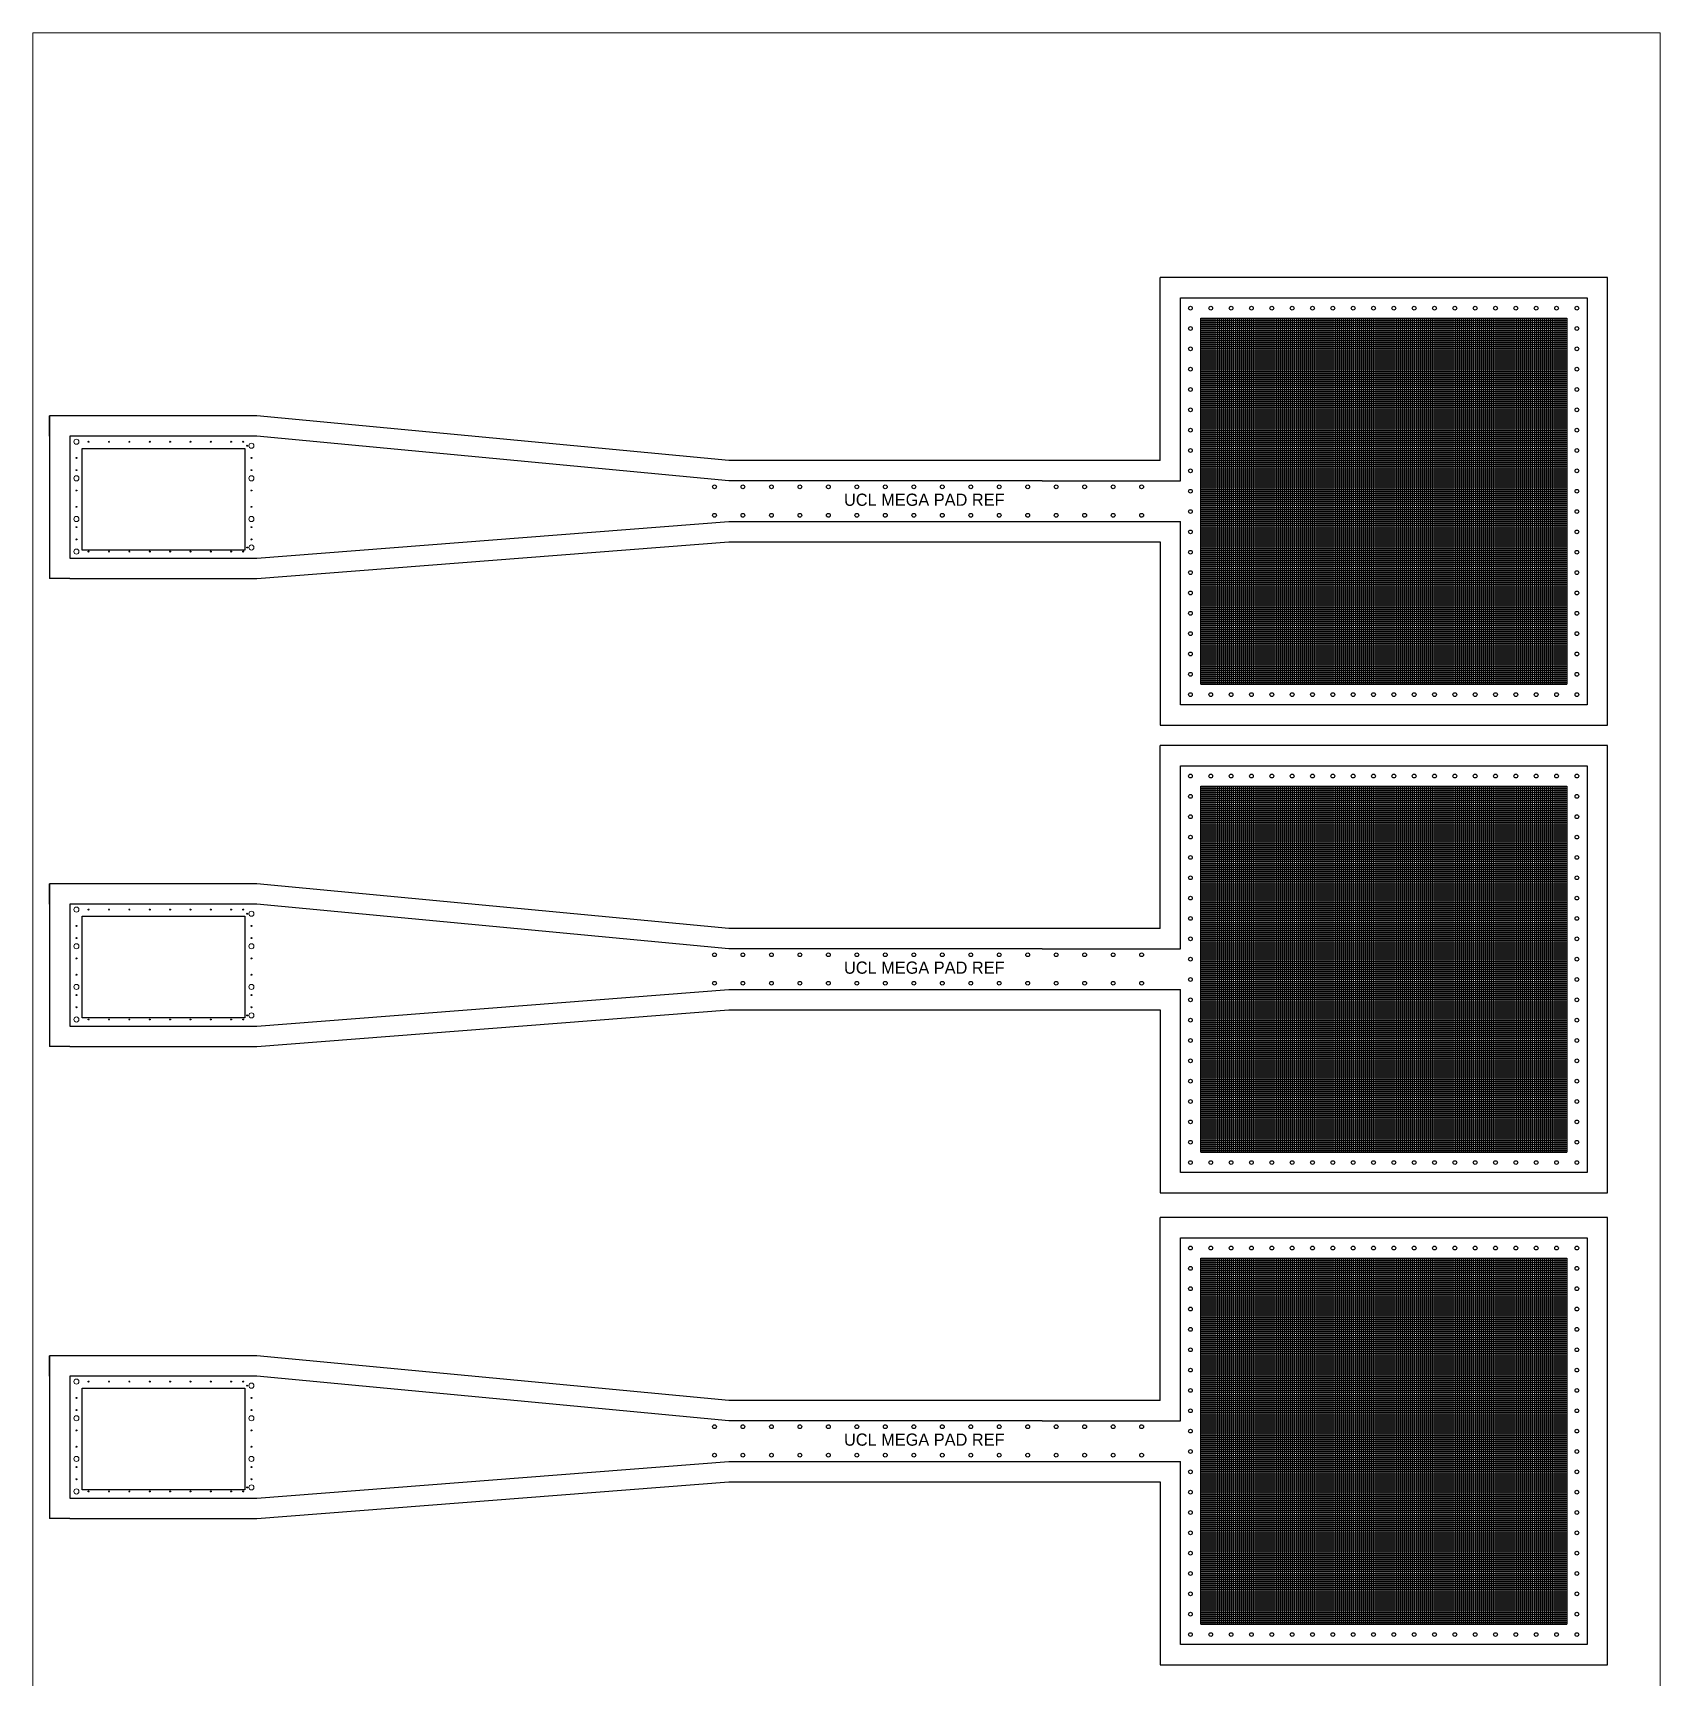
# Model space of a CAD drawing. Header units: millimetres. Extents: x 43.3 to 83.3, y 94.2 to 164.2.
# Drawn here: x 43.29 to 83.29, y 123.8 to 164.21 of the extents above; entities that cross this region are included whole.
import ezdxf

# ---------------------------------------------------------------- set-up
doc = ezdxf.new("R2010")
doc.units = ezdxf.units.MM
for name, color, linetype in [('Foil', 5, 'Continuous'), ('Opening', 1, 'Continuous'), ('Outline', 3, 'Continuous'), ('Rasters', 6, 'Continuous')]:
    doc.layers.add(name, color=color, linetype=linetype)

# ---------------------------------------------------------------- blocks, each defined once
blk = doc.blocks.new('*U59')
at = {"layer": 'Rasters'}
blk.add_line((-4.5, 0), (4.5, 0), dxfattribs=at)
blk = doc.blocks.new('*U60')
at = {"layer": 'Rasters', "color": 0, "linetype": 'ByBlock', "lineweight": -2, "transparency": 16777216}
for p in [(0, 9), (0, 8.95), (0, 8.9), (0, 8.85), (0, 8.8), (0, 8.75), (0, 8.7), (0, 8.65), (0, 8.6), (0, 8.55), (0, 8.5), (0, 8.45), (0, 8.4), (0, 8.35), (0, 8.3), (0, 8.25), (0, 8.2), (0, 8.15), (0, 8.1), (0, 8.05), (0, 8), (0, 7.95), (0, 7.9), (0, 7.85), (0, 7.8), (0, 7.75), (0, 7.7), (0, 7.65), (0, 7.6), (0, 7.55), (0, 7.5), (0, 7.45), (0, 7.4), (0, 7.35), (0, 7.3), (0, 7.25), (0, 7.2), (0, 7.15), (0, 7.1), (0, 7.05), (0, 7), (0, 6.95), (0, 6.9), (0, 6.85), (0, 6.8), (0, 6.75), (0, 6.7), (0, 6.65), (0, 6.6), (0, 6.55), (0, 6.5), (0, 6.45), (0, 6.4), (0, 6.35), (0, 6.3), (0, 6.25), (0, 6.2), (0, 6.15), (0, 6.1), (0, 6.05), (0, 6), (0, 5.95), (0, 5.9), (0, 5.85), (0, 5.8), (0, 5.75), (0, 5.7), (0, 5.65), (0, 5.6), (0, 5.55), (0, 5.5), (0, 5.45), (0, 5.4), (0, 5.35), (0, 5.3), (0, 5.25), (0, 5.2), (0, 5.15), (0, 5.1), (0, 5.05), (0, 5), (0, 4.95), (0, 4.9), (0, 4.85), (0, 4.8), (0, 4.75), (0, 4.7), (0, 4.65), (0, 4.6), (0, 4.55), (0, 4.5), (0, 4.45), (0, 4.4), (0, 4.35), (0, 4.3), (0, 4.25), (0, 4.2), (0, 4.15), (0, 4.1), (0, 4.05), (0, 4), (0, 3.95), (0, 3.9), (0, 3.85), (0, 3.8), (0, 3.75), (0, 3.7), (0, 3.65), (0, 3.6), (0, 3.55), (0, 3.5), (0, 3.45), (0, 3.4), (0, 3.35), (0, 3.3), (0, 3.25), (0, 3.2), (0, 3.15), (0, 3.1), (0, 3.05), (0, 3), (0, 2.95), (0, 2.9), (0, 2.85), (0, 2.8), (0, 2.75), (0, 2.7), (0, 2.65), (0, 2.6), (0, 2.55), (0, 2.5), (0, 2.45), (0, 2.4), (0, 2.35), (0, 2.3), (0, 2.25), (0, 2.2), (0, 2.15), (0, 2.1), (0, 2.05), (0, 2), (0, 1.95), (0, 1.9), (0, 1.85), (0, 1.8), (0, 1.75), (0, 1.7), (0, 1.65), (0, 1.6), (0, 1.55), (0, 1.5), (0, 1.45), (0, 1.4), (0, 1.35), (0, 1.3), (0, 1.25), (0, 1.2), (0, 1.15), (0, 1.1), (0, 1.05), (0, 1), (0, 0.95), (0, 0.9), (0, 0.85), (0, 0.8), (0, 0.75), (0, 0.7), (0, 0.65), (0, 0.6), (0, 0.55), (0, 0.5), (0, 0.45), (0, 0.4), (0, 0.35), (0, 0.3), (0, 0.25), (0, 0.2), (0, 0.15), (0, 0.1), (0, 0.05), (0, 0)]:
    blk.add_blockref('*U59', p, dxfattribs=at)
blk = doc.blocks.new('*U66')
at = {"layer": 'Rasters'}
blk.add_line((-4.5, 0), (4.5, 0), dxfattribs=at)
blk = doc.blocks.new('*U67')
at = {"layer": 'Rasters', "color": 0, "linetype": 'ByBlock', "lineweight": -2, "transparency": 16777216}
for p in [(0, 9), (0, 8.95), (0, 8.9), (0, 8.85), (0, 8.8), (0, 8.75), (0, 8.7), (0, 8.65), (0, 8.6), (0, 8.55), (0, 8.5), (0, 8.45), (0, 8.4), (0, 8.35), (0, 8.3), (0, 8.25), (0, 8.2), (0, 8.15), (0, 8.1), (0, 8.05), (0, 8), (0, 7.95), (0, 7.9), (0, 7.85), (0, 7.8), (0, 7.75), (0, 7.7), (0, 7.65), (0, 7.6), (0, 7.55), (0, 7.5), (0, 7.45), (0, 7.4), (0, 7.35), (0, 7.3), (0, 7.25), (0, 7.2), (0, 7.15), (0, 7.1), (0, 7.05), (0, 7), (0, 6.95), (0, 6.9), (0, 6.85), (0, 6.8), (0, 6.75), (0, 6.7), (0, 6.65), (0, 6.6), (0, 6.55), (0, 6.5), (0, 6.45), (0, 6.4), (0, 6.35), (0, 6.3), (0, 6.25), (0, 6.2), (0, 6.15), (0, 6.1), (0, 6.05), (0, 6), (0, 5.95), (0, 5.9), (0, 5.85), (0, 5.8), (0, 5.75), (0, 5.7), (0, 5.65), (0, 5.6), (0, 5.55), (0, 5.5), (0, 5.45), (0, 5.4), (0, 5.35), (0, 5.3), (0, 5.25), (0, 5.2), (0, 5.15), (0, 5.1), (0, 5.05), (0, 5), (0, 4.95), (0, 4.9), (0, 4.85), (0, 4.8), (0, 4.75), (0, 4.7), (0, 4.65), (0, 4.6), (0, 4.55), (0, 4.5), (0, 4.45), (0, 4.4), (0, 4.35), (0, 4.3), (0, 4.25), (0, 4.2), (0, 4.15), (0, 4.1), (0, 4.05), (0, 4), (0, 3.95), (0, 3.9), (0, 3.85), (0, 3.8), (0, 3.75), (0, 3.7), (0, 3.65), (0, 3.6), (0, 3.55), (0, 3.5), (0, 3.45), (0, 3.4), (0, 3.35), (0, 3.3), (0, 3.25), (0, 3.2), (0, 3.15), (0, 3.1), (0, 3.05), (0, 3), (0, 2.95), (0, 2.9), (0, 2.85), (0, 2.8), (0, 2.75), (0, 2.7), (0, 2.65), (0, 2.6), (0, 2.55), (0, 2.5), (0, 2.45), (0, 2.4), (0, 2.35), (0, 2.3), (0, 2.25), (0, 2.2), (0, 2.15), (0, 2.1), (0, 2.05), (0, 2), (0, 1.95), (0, 1.9), (0, 1.85), (0, 1.8), (0, 1.75), (0, 1.7), (0, 1.65), (0, 1.6), (0, 1.55), (0, 1.5), (0, 1.45), (0, 1.4), (0, 1.35), (0, 1.3), (0, 1.25), (0, 1.2), (0, 1.15), (0, 1.1), (0, 1.05), (0, 1), (0, 0.95), (0, 0.9), (0, 0.85), (0, 0.8), (0, 0.75), (0, 0.7), (0, 0.65), (0, 0.6), (0, 0.55), (0, 0.5), (0, 0.45), (0, 0.4), (0, 0.35), (0, 0.3), (0, 0.25), (0, 0.2), (0, 0.15), (0, 0.1), (0, 0.05), (0, 0)]:
    blk.add_blockref('*U66', p, dxfattribs=at)
blk = doc.blocks.new('*U72')
at = {"layer": 'Rasters'}
blk.add_line((-4.5, 0), (4.5, 0), dxfattribs=at)
blk = doc.blocks.new('*U74')
at = {"layer": 'Rasters', "color": 0, "linetype": 'ByBlock', "lineweight": -2, "transparency": 16777216}
for p in [(0, 9), (0, 8.95), (0, 8.9), (0, 8.85), (0, 8.8), (0, 8.75), (0, 8.7), (0, 8.65), (0, 8.6), (0, 8.55), (0, 8.5), (0, 8.45), (0, 8.4), (0, 8.35), (0, 8.3), (0, 8.25), (0, 8.2), (0, 8.15), (0, 8.1), (0, 8.05), (0, 8), (0, 7.95), (0, 7.9), (0, 7.85), (0, 7.8), (0, 7.75), (0, 7.7), (0, 7.65), (0, 7.6), (0, 7.55), (0, 7.5), (0, 7.45), (0, 7.4), (0, 7.35), (0, 7.3), (0, 7.25), (0, 7.2), (0, 7.15), (0, 7.1), (0, 7.05), (0, 7), (0, 6.95), (0, 6.9), (0, 6.85), (0, 6.8), (0, 6.75), (0, 6.7), (0, 6.65), (0, 6.6), (0, 6.55), (0, 6.5), (0, 6.45), (0, 6.4), (0, 6.35), (0, 6.3), (0, 6.25), (0, 6.2), (0, 6.15), (0, 6.1), (0, 6.05), (0, 6), (0, 5.95), (0, 5.9), (0, 5.85), (0, 5.8), (0, 5.75), (0, 5.7), (0, 5.65), (0, 5.6), (0, 5.55), (0, 5.5), (0, 5.45), (0, 5.4), (0, 5.35), (0, 5.3), (0, 5.25), (0, 5.2), (0, 5.15), (0, 5.1), (0, 5.05), (0, 5), (0, 4.95), (0, 4.9), (0, 4.85), (0, 4.8), (0, 4.75), (0, 4.7), (0, 4.65), (0, 4.6), (0, 4.55), (0, 4.5), (0, 4.45), (0, 4.4), (0, 4.35), (0, 4.3), (0, 4.25), (0, 4.2), (0, 4.15), (0, 4.1), (0, 4.05), (0, 4), (0, 3.95), (0, 3.9), (0, 3.85), (0, 3.8), (0, 3.75), (0, 3.7), (0, 3.65), (0, 3.6), (0, 3.55), (0, 3.5), (0, 3.45), (0, 3.4), (0, 3.35), (0, 3.3), (0, 3.25), (0, 3.2), (0, 3.15), (0, 3.1), (0, 3.05), (0, 3), (0, 2.95), (0, 2.9), (0, 2.85), (0, 2.8), (0, 2.75), (0, 2.7), (0, 2.65), (0, 2.6), (0, 2.55), (0, 2.5), (0, 2.45), (0, 2.4), (0, 2.35), (0, 2.3), (0, 2.25), (0, 2.2), (0, 2.15), (0, 2.1), (0, 2.05), (0, 2), (0, 1.95), (0, 1.9), (0, 1.85), (0, 1.8), (0, 1.75), (0, 1.7), (0, 1.65), (0, 1.6), (0, 1.55), (0, 1.5), (0, 1.45), (0, 1.4), (0, 1.35), (0, 1.3), (0, 1.25), (0, 1.2), (0, 1.15), (0, 1.1), (0, 1.05), (0, 1), (0, 0.95), (0, 0.9), (0, 0.85), (0, 0.8), (0, 0.75), (0, 0.7), (0, 0.65), (0, 0.6), (0, 0.55), (0, 0.5), (0, 0.45), (0, 0.4), (0, 0.35), (0, 0.3), (0, 0.25), (0, 0.2), (0, 0.15), (0, 0.1), (0, 0.05), (0, 0)]:
    blk.add_blockref('*U72', p, dxfattribs=at)

msp = doc.modelspace()

# ---------------------------------------------------------------- linework, layer by layer
at = {"layer": 'Foil', "linetype": 'Continuous', "lineweight": 0}
for p, q in [((43.292, 164.211), (83.292, 164.211)), ((43.292, 94.211), (43.292, 164.211)), ((83.292, 164.211), (83.292, 94.211))]:
    msp.add_line(p, q, dxfattribs=at)
at = {"layer": 'Foil'}
for p, q in [((71.5, 153.2), (71.5, 157.7)), ((71.5, 157.7), (81.5, 157.7)), ((81.5, 157.7), (81.5, 147.7)), ((48.8, 154.3), (44.2, 154.3)), ((44.2, 154.3), (44.2, 151.3)), ((60.4, 153.2), (48.8, 154.3)), ((65, 153.2), (60.4, 153.2)), ((67.8, 153.2), (65, 153.2)), ((68.1, 153.2), (67.8, 153.2)), ((68.1, 153.2), (71.5, 153.2)), ((48.8, 151.3), (60.4, 152.2)), ((60.4, 152.2), (61.3, 152.2)), ((61.3, 152.2), (65, 152.2)), ((65, 152.2), (67.8, 152.2)), ((67.8, 152.2), (68.1, 152.2)), ((68.1, 152.2), (71.5, 152.2)), ((71.5, 147.7), (71.5, 152.2)), ((44.2, 151.3), (48.8, 151.3)), ((81.5, 147.7), (71.5, 147.7)), ((71.5, 141.7), (71.5, 146.2)), ((71.5, 146.2), (81.5, 146.2)), ((81.5, 146.2), (81.5, 136.2)), ((48.8, 142.8), (44.2, 142.8)), ((44.2, 142.8), (44.2, 139.8)), ((60.4, 141.7), (48.8, 142.8)), ((65, 141.7), (60.4, 141.7)), ((67.8, 141.7), (65, 141.7)), ((68.1, 141.7), (67.8, 141.7)), ((68.1, 141.7), (71.5, 141.7)), ((48.8, 139.8), (60.4, 140.7)), ((60.4, 140.7), (61.3, 140.7)), ((61.3, 140.7), (65, 140.7)), ((65, 140.7), (67.8, 140.7)), ((67.8, 140.7), (68.1, 140.7)), ((68.1, 140.7), (71.5, 140.7)), ((71.5, 136.2), (71.5, 140.7)), ((44.2, 139.8), (48.8, 139.8)), ((81.5, 136.2), (71.5, 136.2)), ((71.5, 130.1), (71.5, 134.6)), ((71.5, 134.6), (81.5, 134.6)), ((81.5, 134.6), (81.5, 124.6)), ((48.8, 131.2), (44.2, 131.2)), ((44.2, 131.2), (44.2, 128.2)), ((60.4, 130.1), (48.8, 131.2)), ((65, 130.1), (60.4, 130.1)), ((67.8, 130.1), (65, 130.1)), ((68.1, 130.1), (67.8, 130.1)), ((68.1, 130.1), (71.5, 130.1)), ((48.8, 128.2), (60.4, 129.1)), ((60.4, 129.1), (61.3, 129.1)), ((61.3, 129.1), (65, 129.1)), ((65, 129.1), (67.8, 129.1)), ((67.8, 129.1), (68.1, 129.1)), ((68.1, 129.1), (71.5, 129.1)), ((71.5, 124.6), (71.5, 129.1)), ((44.2, 128.2), (48.8, 128.2)), ((81.5, 124.6), (71.5, 124.6))]:
    msp.add_line(p, q, dxfattribs=at)
for centre, radius in [((71.746, 157.446), 0.0463), ((72.246, 157.446), 0.0463), ((72.746, 157.446), 0.0463), ((73.246, 157.446), 0.0463), ((73.746, 157.446), 0.0463), ((74.246, 157.446), 0.0463), ((74.746, 157.446), 0.0463), ((75.246, 157.446), 0.0463), ((75.746, 157.446), 0.0463), ((76.246, 157.446), 0.0463), ((76.746, 157.446), 0.0463), ((77.246, 157.446), 0.0463), ((77.746, 157.446), 0.0463), ((78.246, 157.446), 0.0463), ((78.746, 157.446), 0.0463), ((79.246, 157.446), 0.0463), ((79.746, 157.446), 0.0463), ((80.246, 157.446), 0.0463), ((80.746, 157.446), 0.0463), ((81.246, 157.446), 0.0463), ((71.746, 156.946), 0.0463), ((81.246, 156.946), 0.0463), ((71.746, 156.446), 0.0463), ((81.246, 156.446), 0.0463), ((71.746, 155.946), 0.0463), ((81.246, 155.946), 0.0463), ((71.746, 155.446), 0.0463), ((81.246, 155.446), 0.0463), ((71.746, 154.946), 0.0463), ((81.246, 154.946), 0.0463), ((71.746, 154.446), 0.0463), ((81.246, 154.446), 0.0463), ((44.663, 154.163), 0.0114), ((45.163, 154.163), 0.0114), ((45.663, 154.163), 0.0114), ((46.163, 154.163), 0.0114), ((46.663, 154.163), 0.0114), ((47.163, 154.163), 0.0114), ((47.663, 154.163), 0.0114), ((48.163, 154.163), 0.0114), ((48.463, 154.163), 0.0114), ((48.563, 154.063), 0.0114), ((71.746, 153.946), 0.0463), ((81.246, 153.946), 0.0463), ((44.363, 153.763), 0.0114), ((48.663, 153.763), 0.0114), ((44.363, 153.463), 0.0114), ((48.663, 153.463), 0.0114), ((71.746, 153.446), 0.0463), ((81.246, 153.446), 0.0463), ((44.363, 152.963), 0.0114), ((48.663, 152.963), 0.0114), ((60.046, 153.054), 0.0463), ((60.746, 153.054), 0.0463), ((61.446, 153.054), 0.0463), ((62.146, 153.054), 0.0463), ((62.846, 153.054), 0.0463), ((63.546, 153.054), 0.0463), ((64.246, 153.054), 0.0463), ((64.946, 153.054), 0.0463), ((65.646, 153.054), 0.0463), ((66.346, 153.054), 0.0463), ((67.046, 153.054), 0.0463), ((67.746, 153.054), 0.0463), ((68.446, 153.054), 0.0463), ((69.146, 153.054), 0.0463), ((69.846, 153.054), 0.0463), ((70.546, 153.054), 0.0463), ((71.746, 152.946), 0.0463), ((81.246, 152.946), 0.0463), ((44.363, 152.563), 0.0114), ((48.663, 152.563), 0.0114), ((60.046, 152.354), 0.0463), ((60.746, 152.354), 0.0463), ((61.446, 152.354), 0.0463), ((62.146, 152.354), 0.0463), ((62.846, 152.354), 0.0463), ((63.546, 152.354), 0.0463), ((64.246, 152.354), 0.0463), ((64.946, 152.354), 0.0463), ((65.646, 152.354), 0.0463), ((66.346, 152.354), 0.0463), ((67.046, 152.354), 0.0463), ((67.746, 152.354), 0.0463), ((68.446, 152.354), 0.0463), ((69.146, 152.354), 0.0463), ((69.846, 152.354), 0.0463), ((70.546, 152.354), 0.0463), ((71.746, 152.446), 0.0463), ((81.246, 152.446), 0.0463), ((44.363, 152.063), 0.0114), ((48.663, 152.063), 0.0114), ((71.746, 151.946), 0.0463), ((81.246, 151.946), 0.0463), ((44.363, 151.763), 0.0114), ((48.563, 151.563), 0.0114), ((48.663, 151.763), 0.0114), ((44.663, 151.463), 0.0114), ((45.163, 151.463), 0.0114), ((45.663, 151.463), 0.0114), ((46.163, 151.463), 0.0114), ((46.663, 151.463), 0.0114), ((47.163, 151.463), 0.0114), ((47.663, 151.463), 0.0114), ((48.163, 151.463), 0.0114), ((48.463, 151.463), 0.0114), ((71.746, 151.446), 0.0463), ((81.246, 151.446), 0.0463), ((71.746, 150.946), 0.0463), ((81.246, 150.946), 0.0463), ((71.746, 150.446), 0.0463), ((81.246, 150.446), 0.0463), ((71.746, 149.946), 0.0463), ((81.246, 149.946), 0.0463), ((71.746, 149.446), 0.0463), ((81.246, 149.446), 0.0463), ((71.746, 148.946), 0.0463), ((81.246, 148.946), 0.0463), ((71.746, 148.446), 0.0463), ((81.246, 148.446), 0.0463), ((71.746, 147.946), 0.0463), ((72.246, 147.946), 0.0463), ((72.746, 147.946), 0.0463), ((73.246, 147.946), 0.0463), ((73.746, 147.946), 0.0463), ((74.246, 147.946), 0.0463), ((74.746, 147.946), 0.0463), ((75.246, 147.946), 0.0463), ((75.746, 147.946), 0.0463), ((76.246, 147.946), 0.0463), ((76.746, 147.946), 0.0463), ((77.246, 147.946), 0.0463), ((77.746, 147.946), 0.0463), ((78.246, 147.946), 0.0463), ((78.746, 147.946), 0.0463), ((79.246, 147.946), 0.0463), ((79.746, 147.946), 0.0463), ((80.246, 147.946), 0.0463), ((80.746, 147.946), 0.0463), ((81.246, 147.946), 0.0463), ((71.746, 145.946), 0.0463), ((72.246, 145.946), 0.0463), ((72.746, 145.946), 0.0463), ((73.246, 145.946), 0.0463), ((73.746, 145.946), 0.0463), ((74.246, 145.946), 0.0463), ((74.746, 145.946), 0.0463), ((75.246, 145.946), 0.0463), ((75.746, 145.946), 0.0463), ((76.246, 145.946), 0.0463), ((76.746, 145.946), 0.0463), ((77.246, 145.946), 0.0463), ((77.746, 145.946), 0.0463), ((78.246, 145.946), 0.0463), ((78.746, 145.946), 0.0463), ((79.246, 145.946), 0.0463), ((79.746, 145.946), 0.0463), ((80.246, 145.946), 0.0463), ((80.746, 145.946), 0.0463), ((81.246, 145.946), 0.0463), ((71.746, 145.446), 0.0463), ((81.246, 145.446), 0.0463), ((71.746, 144.946), 0.0463), ((81.246, 144.946), 0.0463), ((71.746, 144.446), 0.0463), ((81.246, 144.446), 0.0463), ((71.746, 143.946), 0.0463), ((81.246, 143.946), 0.0463), ((71.746, 143.446), 0.0463), ((81.246, 143.446), 0.0463), ((44.663, 142.663), 0.0114), ((45.163, 142.663), 0.0114), ((45.663, 142.663), 0.0114), ((46.163, 142.663), 0.0114), ((46.663, 142.663), 0.0114), ((47.163, 142.663), 0.0114), ((47.663, 142.663), 0.0114), ((48.163, 142.663), 0.0114), ((48.463, 142.663), 0.0114), ((71.746, 142.946), 0.0463), ((81.246, 142.946), 0.0463), ((44.363, 142.263), 0.0114), ((48.563, 142.563), 0.0114), ((48.663, 142.263), 0.0114), ((71.746, 142.446), 0.0463), ((81.246, 142.446), 0.0463), ((44.363, 141.963), 0.0114), ((48.663, 141.963), 0.0114), ((71.746, 141.946), 0.0463), ((81.246, 141.946), 0.0463), ((44.363, 141.463), 0.0114), ((48.663, 141.463), 0.0114), ((60.046, 141.554), 0.0463), ((60.746, 141.554), 0.0463), ((61.446, 141.554), 0.0463), ((62.146, 141.554), 0.0463), ((62.846, 141.554), 0.0463), ((63.546, 141.554), 0.0463), ((64.246, 141.554), 0.0463), ((64.946, 141.554), 0.0463), ((65.646, 141.554), 0.0463), ((66.346, 141.554), 0.0463), ((67.046, 141.554), 0.0463), ((67.746, 141.554), 0.0463), ((68.446, 141.554), 0.0463), ((69.146, 141.554), 0.0463), ((69.846, 141.554), 0.0463), ((70.546, 141.554), 0.0463), ((71.746, 141.446), 0.0463), ((81.246, 141.446), 0.0463), ((44.363, 141.063), 0.0114), ((48.663, 141.063), 0.0114), ((60.046, 140.854), 0.0463), ((60.746, 140.854), 0.0463), ((61.446, 140.854), 0.0463), ((62.146, 140.854), 0.0463), ((62.846, 140.854), 0.0463), ((63.546, 140.854), 0.0463), ((64.246, 140.854), 0.0463), ((64.946, 140.854), 0.0463), ((65.646, 140.854), 0.0463), ((66.346, 140.854), 0.0463), ((67.046, 140.854), 0.0463), ((67.746, 140.854), 0.0463), ((68.446, 140.854), 0.0463), ((69.146, 140.854), 0.0463), ((69.846, 140.854), 0.0463), ((70.546, 140.854), 0.0463), ((71.746, 140.946), 0.0463), ((81.246, 140.946), 0.0463), ((44.363, 140.563), 0.0114), ((44.363, 140.263), 0.0114), ((48.663, 140.563), 0.0114), ((48.663, 140.263), 0.0114), ((71.746, 140.446), 0.0463), ((81.246, 140.446), 0.0463), ((44.663, 139.963), 0.0114), ((45.163, 139.963), 0.0114), ((45.663, 139.963), 0.0114), ((46.163, 139.963), 0.0114), ((46.663, 139.963), 0.0114), ((47.163, 139.963), 0.0114), ((47.663, 139.963), 0.0114), ((48.163, 139.963), 0.0114), ((48.463, 139.963), 0.0114), ((48.563, 140.063), 0.0114), ((71.746, 139.946), 0.0463), ((81.246, 139.946), 0.0463), ((71.746, 139.446), 0.0463), ((81.246, 139.446), 0.0463), ((71.746, 138.946), 0.0463), ((81.246, 138.946), 0.0463), ((71.746, 138.446), 0.0463), ((81.246, 138.446), 0.0463), ((71.746, 137.946), 0.0463), ((81.246, 137.946), 0.0463), ((71.746, 137.446), 0.0463), ((81.246, 137.446), 0.0463), ((71.746, 136.946), 0.0463), ((81.246, 136.946), 0.0463), ((71.746, 136.446), 0.0463), ((72.246, 136.446), 0.0463), ((72.746, 136.446), 0.0463), ((73.246, 136.446), 0.0463), ((73.746, 136.446), 0.0463), ((74.246, 136.446), 0.0463), ((74.746, 136.446), 0.0463), ((75.246, 136.446), 0.0463), ((75.746, 136.446), 0.0463), ((76.246, 136.446), 0.0463), ((76.746, 136.446), 0.0463), ((77.246, 136.446), 0.0463), ((77.746, 136.446), 0.0463), ((78.246, 136.446), 0.0463), ((78.746, 136.446), 0.0463), ((79.246, 136.446), 0.0463), ((79.746, 136.446), 0.0463), ((80.246, 136.446), 0.0463), ((80.746, 136.446), 0.0463), ((81.246, 136.446), 0.0463), ((71.746, 134.346), 0.0463), ((72.246, 134.346), 0.0463), ((72.746, 134.346), 0.0463), ((73.246, 134.346), 0.0463), ((73.746, 134.346), 0.0463), ((74.246, 134.346), 0.0463), ((74.746, 134.346), 0.0463), ((75.246, 134.346), 0.0463), ((75.746, 134.346), 0.0463), ((76.246, 134.346), 0.0463), ((76.746, 134.346), 0.0463), ((77.246, 134.346), 0.0463), ((77.746, 134.346), 0.0463), ((78.246, 134.346), 0.0463), ((78.746, 134.346), 0.0463), ((79.246, 134.346), 0.0463), ((79.746, 134.346), 0.0463), ((80.246, 134.346), 0.0463), ((80.746, 134.346), 0.0463), ((81.246, 134.346), 0.0463), ((71.746, 133.846), 0.0463), ((81.246, 133.846), 0.0463), ((71.746, 133.346), 0.0463), ((81.246, 133.346), 0.0463), ((71.746, 132.846), 0.0463), ((81.246, 132.846), 0.0463), ((71.746, 132.346), 0.0463), ((81.246, 132.346), 0.0463), ((71.746, 131.846), 0.0463), ((81.246, 131.846), 0.0463), ((71.746, 131.346), 0.0463), ((81.246, 131.346), 0.0463), ((44.663, 131.063), 0.0114), ((45.163, 131.063), 0.0114), ((45.663, 131.063), 0.0114), ((46.163, 131.063), 0.0114), ((46.663, 131.063), 0.0114), ((47.163, 131.063), 0.0114), ((47.663, 131.063), 0.0114), ((48.163, 131.063), 0.0114), ((48.463, 131.063), 0.0114), ((48.563, 130.963), 0.0114), ((44.363, 130.663), 0.0114), ((48.663, 130.663), 0.0114), ((71.746, 130.846), 0.0463), ((81.246, 130.846), 0.0463), ((44.363, 130.363), 0.0114), ((48.663, 130.363), 0.0114), ((71.746, 130.346), 0.0463), ((81.246, 130.346), 0.0463), ((44.363, 129.863), 0.0114), ((48.663, 129.863), 0.0114), ((60.046, 129.954), 0.0463), ((60.746, 129.954), 0.0463), ((61.446, 129.954), 0.0463), ((62.146, 129.954), 0.0463), ((62.846, 129.954), 0.0463), ((63.546, 129.954), 0.0463), ((64.246, 129.954), 0.0463), ((64.946, 129.954), 0.0463), ((65.646, 129.954), 0.0463), ((66.346, 129.954), 0.0463), ((67.046, 129.954), 0.0463), ((67.746, 129.954), 0.0463), ((68.446, 129.954), 0.0463), ((69.146, 129.954), 0.0463), ((69.846, 129.954), 0.0463), ((70.546, 129.954), 0.0463), ((71.746, 129.846), 0.0463), ((81.246, 129.846), 0.0463), ((44.363, 129.463), 0.0114), ((48.663, 129.463), 0.0114), ((71.746, 129.346), 0.0463), ((81.246, 129.346), 0.0463), ((44.363, 128.963), 0.0114), ((48.663, 128.963), 0.0114), ((60.046, 129.254), 0.0463), ((60.746, 129.254), 0.0463), ((61.446, 129.254), 0.0463), ((62.146, 129.254), 0.0463), ((62.846, 129.254), 0.0463), ((63.546, 129.254), 0.0463), ((64.246, 129.254), 0.0463), ((64.946, 129.254), 0.0463), ((65.646, 129.254), 0.0463), ((66.346, 129.254), 0.0463), ((67.046, 129.254), 0.0463), ((67.746, 129.254), 0.0463), ((68.446, 129.254), 0.0463), ((69.146, 129.254), 0.0463), ((69.846, 129.254), 0.0463), ((70.546, 129.254), 0.0463), ((44.363, 128.663), 0.0114), ((48.663, 128.663), 0.0114), ((71.746, 128.846), 0.0463), ((81.246, 128.846), 0.0463), ((44.663, 128.363), 0.0114), ((45.163, 128.363), 0.0114), ((45.663, 128.363), 0.0114), ((46.163, 128.363), 0.0114), ((46.663, 128.363), 0.0114), ((47.163, 128.363), 0.0114), ((47.663, 128.363), 0.0114), ((48.163, 128.363), 0.0114), ((48.463, 128.363), 0.0114), ((48.563, 128.463), 0.0114), ((71.746, 128.346), 0.0463), ((81.246, 128.346), 0.0463), ((71.746, 127.846), 0.0463), ((81.246, 127.846), 0.0463), ((71.746, 127.346), 0.0463), ((81.246, 127.346), 0.0463), ((71.746, 126.846), 0.0463), ((81.246, 126.846), 0.0463), ((71.746, 126.346), 0.0463), ((81.246, 126.346), 0.0463), ((71.746, 125.846), 0.0463), ((81.246, 125.846), 0.0463), ((71.746, 125.346), 0.0463), ((81.246, 125.346), 0.0463), ((71.746, 124.846), 0.0463), ((72.246, 124.846), 0.0463), ((72.746, 124.846), 0.0463), ((73.246, 124.846), 0.0463), ((73.746, 124.846), 0.0463), ((74.246, 124.846), 0.0463), ((74.746, 124.846), 0.0463), ((75.246, 124.846), 0.0463), ((75.746, 124.846), 0.0463), ((76.246, 124.846), 0.0463), ((76.746, 124.846), 0.0463), ((77.246, 124.846), 0.0463), ((77.746, 124.846), 0.0463), ((78.246, 124.846), 0.0463), ((78.746, 124.846), 0.0463), ((79.246, 124.846), 0.0463), ((79.746, 124.846), 0.0463), ((80.246, 124.846), 0.0463), ((80.746, 124.846), 0.0463), ((81.246, 124.846), 0.0463)]:
    msp.add_circle(centre, radius, dxfattribs=at)
at = {"layer": 'Foil', "linetype": 'Continuous', "lineweight": 0}
for centre in [(44.363, 154.163), (48.663, 154.063), (44.363, 153.263), (48.663, 153.263), (44.363, 152.263), (48.663, 152.263), (48.663, 151.563), (44.363, 151.463), (44.363, 142.663), (48.663, 142.563), (44.363, 141.763), (48.663, 141.763), (44.363, 140.763), (48.663, 140.763), (44.363, 139.963), (48.663, 140.063), (44.363, 131.063), (48.663, 130.963), (44.363, 130.163), (48.663, 130.163), (44.363, 129.163), (48.663, 129.163), (48.663, 128.463), (44.363, 128.363)]:
    msp.add_circle(centre, 0.0626, dxfattribs=at)
at = {"layer": 'Opening', "linetype": 'Continuous', "lineweight": 0}
for p, q in [((43.292, 164.211), (83.292, 164.211)), ((43.292, 94.211), (43.292, 164.211)), ((83.292, 164.211), (83.292, 94.211))]:
    msp.add_line(p, q, dxfattribs=at)
at = {"layer": 'Opening'}
for p, q in [((72, 157.2), (81, 157.2)), ((72, 148.2), (72, 157.2)), ((81, 157.2), (81, 148.2)), ((81, 148.2), (72, 148.2)), ((72, 145.7), (81, 145.7)), ((72, 136.7), (72, 145.7)), ((81, 145.7), (81, 136.7)), ((81, 136.7), (72, 136.7)), ((72, 134.1), (81, 134.1)), ((72, 125.1), (72, 134.1)), ((81, 134.1), (81, 125.1)), ((81, 125.1), (72, 125.1))]:
    msp.add_line(p, q, dxfattribs=at)
for points in [[(44.5, 151.5), (44.5, 154), (48.5, 154), (48.5, 151.5)], [(44.5, 140), (44.5, 142.5), (48.5, 142.5), (48.5, 140)], [(44.5, 128.4), (44.5, 130.9), (48.5, 130.9), (48.5, 128.4)]]:
    msp.add_lwpolyline(points, close=True, dxfattribs=at)
at = {"layer": 'Outline', "linetype": 'Continuous', "lineweight": 0}
for p, q in [((43.292, 164.211), (83.292, 164.211)), ((43.292, 94.211), (43.292, 164.211)), ((83.292, 164.211), (83.292, 94.211))]:
    msp.add_line(p, q, dxfattribs=at)
at = {"layer": 'Outline'}
for p, q in [((71.5, 158.2), (71, 158.2)), ((71, 153.7), (71, 158.2)), ((82, 158.2), (71.5, 158.2)), ((82, 157.7), (82, 158.2)), ((82, 147.2), (82, 157.7)), ((43.7, 154.3), (43.7, 154.8)), ((48.8, 154.8), (43.7, 154.8)), ((43.7, 154.8), (43.7, 150.8)), ((60.4, 153.7), (48.8, 154.8)), ((71, 153.7), (60.4, 153.7)), ((48.8, 150.8), (60.4, 151.7)), ((60.4, 151.7), (71, 151.7)), ((71, 151.7), (71, 147.7)), ((44.2, 150.8), (43.7, 150.8)), ((44.2, 150.8), (48.8, 150.8)), ((71, 147.7), (71, 147.2)), ((71, 147.2), (81.5, 147.2)), ((81.5, 147.2), (82, 147.2)), ((71.5, 146.7), (71, 146.7)), ((71, 142.2), (71, 146.7)), ((82, 146.7), (71.5, 146.7)), ((82, 146.2), (82, 146.7)), ((82, 135.7), (82, 146.2)), ((43.7, 142.8), (43.7, 143.3)), ((48.8, 143.3), (43.7, 143.3)), ((43.7, 143.3), (43.7, 139.3)), ((60.4, 142.2), (48.8, 143.3)), ((71, 142.2), (60.4, 142.2)), ((48.8, 139.3), (60.4, 140.2)), ((60.4, 140.2), (71, 140.2)), ((71, 140.2), (71, 136.2)), ((44.2, 139.3), (43.7, 139.3)), ((44.2, 139.3), (48.8, 139.3)), ((71, 136.2), (71, 135.7)), ((71, 135.7), (81.5, 135.7)), ((81.5, 135.7), (82, 135.7)), ((71.5, 135.1), (71, 135.1)), ((71, 130.6), (71, 135.1)), ((82, 135.1), (71.5, 135.1)), ((82, 134.6), (82, 135.1)), ((82, 124.1), (82, 134.6)), ((43.7, 131.2), (43.7, 131.7)), ((48.8, 131.7), (43.7, 131.7)), ((43.7, 131.7), (43.7, 127.7)), ((60.4, 130.6), (48.8, 131.7)), ((71, 130.6), (60.4, 130.6)), ((48.8, 127.7), (60.4, 128.6)), ((60.4, 128.6), (71, 128.6)), ((71, 128.6), (71, 124.6)), ((44.2, 127.7), (43.7, 127.7)), ((44.2, 127.7), (48.8, 127.7)), ((71, 124.6), (71, 124.1)), ((71, 124.1), (81.5, 124.1)), ((81.5, 124.1), (82, 124.1))]:
    msp.add_line(p, q, dxfattribs=at)
at = {"layer": 'Rasters', "linetype": 'Continuous', "lineweight": 0}
for p, q in [((43.292, 164.211), (83.292, 164.211)), ((43.292, 94.211), (43.292, 164.211)), ((83.292, 164.211), (83.292, 94.211))]:
    msp.add_line(p, q, dxfattribs=at)
at = {"layer": 'Rasters'}
for p, q in [((72, 157.2), (72, 148.2)), ((72.05, 157.2), (72.05, 148.2)), ((72.1, 157.2), (72.1, 148.2)), ((72.15, 157.2), (72.15, 148.2)), ((72.2, 157.2), (72.2, 148.2)), ((72.25, 157.2), (72.25, 148.2)), ((72.3, 157.2), (72.3, 148.2)), ((72.35, 157.2), (72.35, 148.2)), ((72.4, 157.2), (72.4, 148.2)), ((72.45, 157.2), (72.45, 148.2)), ((72.5, 157.2), (72.5, 148.2)), ((72.55, 157.2), (72.55, 148.2)), ((72.6, 157.2), (72.6, 148.2)), ((72.65, 157.2), (72.65, 148.2)), ((72.7, 157.2), (72.7, 148.2)), ((72.75, 157.2), (72.75, 148.2)), ((72.8, 157.2), (72.8, 148.2)), ((72.85, 157.2), (72.85, 148.2)), ((72.9, 157.2), (72.9, 148.2)), ((72.95, 157.2), (72.95, 148.2)), ((73, 157.2), (73, 148.2)), ((73.05, 157.2), (73.05, 148.2)), ((73.1, 157.2), (73.1, 148.2)), ((73.15, 157.2), (73.15, 148.2)), ((73.2, 157.2), (73.2, 148.2)), ((73.25, 157.2), (73.25, 148.2)), ((73.3, 157.2), (73.3, 148.2)), ((73.35, 157.2), (73.35, 148.2)), ((73.4, 157.2), (73.4, 148.2)), ((73.45, 157.2), (73.45, 148.2)), ((73.5, 157.2), (73.5, 148.2)), ((73.55, 157.2), (73.55, 148.2)), ((73.6, 157.2), (73.6, 148.2)), ((73.65, 157.2), (73.65, 148.2)), ((73.7, 157.2), (73.7, 148.2)), ((73.75, 157.2), (73.75, 148.2)), ((73.8, 157.2), (73.8, 148.2)), ((73.85, 157.2), (73.85, 148.2)), ((73.9, 157.2), (73.9, 148.2)), ((73.95, 157.2), (73.95, 148.2)), ((74, 157.2), (74, 148.2)), ((74.05, 157.2), (74.05, 148.2)), ((74.1, 157.2), (74.1, 148.2)), ((74.15, 157.2), (74.15, 148.2)), ((74.2, 157.2), (74.2, 148.2)), ((74.25, 157.2), (74.25, 148.2)), ((74.3, 157.2), (74.3, 148.2)), ((74.35, 157.2), (74.35, 148.2)), ((74.4, 157.2), (74.4, 148.2)), ((74.45, 157.2), (74.45, 148.2)), ((74.5, 157.2), (74.5, 148.2)), ((74.55, 157.2), (74.55, 148.2)), ((74.6, 157.2), (74.6, 148.2)), ((74.65, 157.2), (74.65, 148.2)), ((74.7, 157.2), (74.7, 148.2)), ((74.75, 157.2), (74.75, 148.2)), ((74.8, 157.2), (74.8, 148.2)), ((74.85, 157.2), (74.85, 148.2)), ((74.9, 157.2), (74.9, 148.2)), ((74.95, 157.2), (74.95, 148.2)), ((75, 157.2), (75, 148.2)), ((75.05, 157.2), (75.05, 148.2)), ((75.1, 157.2), (75.1, 148.2)), ((75.15, 157.2), (75.15, 148.2)), ((75.2, 157.2), (75.2, 148.2)), ((75.25, 157.2), (75.25, 148.2)), ((75.3, 157.2), (75.3, 148.2)), ((75.35, 157.2), (75.35, 148.2)), ((75.4, 157.2), (75.4, 148.2)), ((75.45, 157.2), (75.45, 148.2)), ((75.5, 157.2), (75.5, 148.2)), ((75.55, 157.2), (75.55, 148.2)), ((75.6, 157.2), (75.6, 148.2)), ((75.65, 157.2), (75.65, 148.2)), ((75.7, 157.2), (75.7, 148.2)), ((75.75, 157.2), (75.75, 148.2)), ((75.8, 157.2), (75.8, 148.2)), ((75.85, 157.2), (75.85, 148.2)), ((75.9, 157.2), (75.9, 148.2)), ((75.95, 157.2), (75.95, 148.2)), ((76, 157.2), (76, 148.2)), ((76.05, 157.2), (76.05, 148.2)), ((76.1, 157.2), (76.1, 148.2)), ((76.15, 157.2), (76.15, 148.2)), ((76.2, 157.2), (76.2, 148.2)), ((76.25, 157.2), (76.25, 148.2)), ((76.3, 157.2), (76.3, 148.2)), ((76.35, 157.2), (76.35, 148.2)), ((76.4, 157.2), (76.4, 148.2)), ((76.45, 157.2), (76.45, 148.2)), ((76.5, 157.2), (76.5, 148.2)), ((76.55, 157.2), (76.55, 148.2)), ((76.6, 157.2), (76.6, 148.2)), ((76.65, 157.2), (76.65, 148.2)), ((76.7, 157.2), (76.7, 148.2)), ((76.75, 157.2), (76.75, 148.2)), ((76.8, 157.2), (76.8, 148.2)), ((76.85, 157.2), (76.85, 148.2)), ((76.9, 157.2), (76.9, 148.2)), ((76.95, 157.2), (76.95, 148.2)), ((77, 157.2), (77, 148.2)), ((77.05, 157.2), (77.05, 148.2)), ((77.1, 157.2), (77.1, 148.2)), ((77.15, 157.2), (77.15, 148.2)), ((77.2, 157.2), (77.2, 148.2)), ((77.25, 157.2), (77.25, 148.2)), ((77.3, 157.2), (77.3, 148.2)), ((77.35, 157.2), (77.35, 148.2)), ((77.4, 157.2), (77.4, 148.2)), ((77.45, 157.2), (77.45, 148.2)), ((77.5, 157.2), (77.5, 148.2)), ((77.55, 157.2), (77.55, 148.2)), ((77.6, 157.2), (77.6, 148.2)), ((77.65, 157.2), (77.65, 148.2)), ((77.7, 157.2), (77.7, 148.2)), ((77.75, 157.2), (77.75, 148.2)), ((77.8, 157.2), (77.8, 148.2)), ((77.85, 157.2), (77.85, 148.2)), ((77.9, 157.2), (77.9, 148.2)), ((77.95, 157.2), (77.95, 148.2)), ((78, 157.2), (78, 148.2)), ((78.05, 157.2), (78.05, 148.2)), ((78.1, 157.2), (78.1, 148.2)), ((78.15, 157.2), (78.15, 148.2)), ((78.2, 157.2), (78.2, 148.2)), ((78.25, 157.2), (78.25, 148.2)), ((78.3, 157.2), (78.3, 148.2)), ((78.35, 157.2), (78.35, 148.2)), ((78.4, 157.2), (78.4, 148.2)), ((78.45, 157.2), (78.45, 148.2)), ((78.5, 157.2), (78.5, 148.2)), ((78.55, 157.2), (78.55, 148.2)), ((78.6, 157.2), (78.6, 148.2)), ((78.65, 157.2), (78.65, 148.2)), ((78.7, 157.2), (78.7, 148.2)), ((78.75, 157.2), (78.75, 148.2)), ((78.8, 157.2), (78.8, 148.2)), ((78.85, 157.2), (78.85, 148.2)), ((78.9, 157.2), (78.9, 148.2)), ((78.95, 157.2), (78.95, 148.2)), ((79, 157.2), (79, 148.2)), ((79.05, 157.2), (79.05, 148.2)), ((79.1, 157.2), (79.1, 148.2)), ((79.15, 157.2), (79.15, 148.2)), ((79.2, 157.2), (79.2, 148.2)), ((79.25, 157.2), (79.25, 148.2)), ((79.3, 157.2), (79.3, 148.2)), ((79.35, 157.2), (79.35, 148.2)), ((79.4, 157.2), (79.4, 148.2)), ((79.45, 157.2), (79.45, 148.2)), ((79.5, 157.2), (79.5, 148.2)), ((79.55, 157.2), (79.55, 148.2)), ((79.6, 157.2), (79.6, 148.2)), ((79.65, 157.2), (79.65, 148.2)), ((79.7, 157.2), (79.7, 148.2)), ((79.75, 157.2), (79.75, 148.2)), ((79.8, 157.2), (79.8, 148.2)), ((79.85, 157.2), (79.85, 148.2)), ((79.9, 157.2), (79.9, 148.2)), ((79.95, 157.2), (79.95, 148.2)), ((80, 157.2), (80, 148.2)), ((80.05, 157.2), (80.05, 148.2)), ((80.1, 157.2), (80.1, 148.2)), ((80.15, 157.2), (80.15, 148.2)), ((80.2, 157.2), (80.2, 148.2)), ((80.25, 157.2), (80.25, 148.2)), ((80.3, 157.2), (80.3, 148.2)), ((80.35, 157.2), (80.35, 148.2)), ((80.4, 157.2), (80.4, 148.2)), ((80.45, 157.2), (80.45, 148.2)), ((80.5, 157.2), (80.5, 148.2)), ((80.55, 157.2), (80.55, 148.2)), ((80.6, 157.2), (80.6, 148.2)), ((80.65, 157.2), (80.65, 148.2)), ((80.7, 157.2), (80.7, 148.2)), ((80.75, 157.2), (80.75, 148.2)), ((80.8, 157.2), (80.8, 148.2)), ((80.85, 157.2), (80.85, 148.2)), ((80.9, 157.2), (80.9, 148.2)), ((80.95, 157.2), (80.95, 148.2)), ((81, 157.2), (81, 148.2)), ((72, 145.7), (72, 136.7)), ((72.05, 145.7), (72.05, 136.7)), ((72.1, 145.7), (72.1, 136.7)), ((72.15, 145.7), (72.15, 136.7)), ((72.2, 145.7), (72.2, 136.7)), ((72.25, 145.7), (72.25, 136.7)), ((72.3, 145.7), (72.3, 136.7)), ((72.35, 145.7), (72.35, 136.7)), ((72.4, 145.7), (72.4, 136.7)), ((72.45, 145.7), (72.45, 136.7)), ((72.5, 145.7), (72.5, 136.7)), ((72.55, 145.7), (72.55, 136.7)), ((72.6, 145.7), (72.6, 136.7)), ((72.65, 145.7), (72.65, 136.7)), ((72.7, 145.7), (72.7, 136.7)), ((72.75, 145.7), (72.75, 136.7)), ((72.8, 145.7), (72.8, 136.7)), ((72.85, 145.7), (72.85, 136.7)), ((72.9, 145.7), (72.9, 136.7)), ((72.95, 145.7), (72.95, 136.7)), ((73, 145.7), (73, 136.7)), ((73.05, 145.7), (73.05, 136.7)), ((73.1, 145.7), (73.1, 136.7)), ((73.15, 145.7), (73.15, 136.7)), ((73.2, 145.7), (73.2, 136.7)), ((73.25, 145.7), (73.25, 136.7)), ((73.3, 145.7), (73.3, 136.7)), ((73.35, 145.7), (73.35, 136.7)), ((73.4, 145.7), (73.4, 136.7)), ((73.45, 145.7), (73.45, 136.7)), ((73.5, 145.7), (73.5, 136.7)), ((73.55, 145.7), (73.55, 136.7)), ((73.6, 145.7), (73.6, 136.7)), ((73.65, 145.7), (73.65, 136.7)), ((73.7, 145.7), (73.7, 136.7)), ((73.75, 145.7), (73.75, 136.7)), ((73.8, 145.7), (73.8, 136.7)), ((73.85, 145.7), (73.85, 136.7)), ((73.9, 145.7), (73.9, 136.7)), ((73.95, 145.7), (73.95, 136.7)), ((74, 145.7), (74, 136.7)), ((74.05, 145.7), (74.05, 136.7)), ((74.1, 145.7), (74.1, 136.7)), ((74.15, 145.7), (74.15, 136.7)), ((74.2, 145.7), (74.2, 136.7)), ((74.25, 145.7), (74.25, 136.7)), ((74.3, 145.7), (74.3, 136.7)), ((74.35, 145.7), (74.35, 136.7)), ((74.4, 145.7), (74.4, 136.7)), ((74.45, 145.7), (74.45, 136.7)), ((74.5, 145.7), (74.5, 136.7)), ((74.55, 145.7), (74.55, 136.7)), ((74.6, 145.7), (74.6, 136.7)), ((74.65, 145.7), (74.65, 136.7)), ((74.7, 145.7), (74.7, 136.7)), ((74.75, 145.7), (74.75, 136.7)), ((74.8, 145.7), (74.8, 136.7)), ((74.85, 145.7), (74.85, 136.7)), ((74.9, 145.7), (74.9, 136.7)), ((74.95, 145.7), (74.95, 136.7)), ((75, 145.7), (75, 136.7)), ((75.05, 145.7), (75.05, 136.7)), ((75.1, 145.7), (75.1, 136.7)), ((75.15, 145.7), (75.15, 136.7)), ((75.2, 145.7), (75.2, 136.7)), ((75.25, 145.7), (75.25, 136.7)), ((75.3, 145.7), (75.3, 136.7)), ((75.35, 145.7), (75.35, 136.7)), ((75.4, 145.7), (75.4, 136.7)), ((75.45, 145.7), (75.45, 136.7)), ((75.5, 145.7), (75.5, 136.7)), ((75.55, 145.7), (75.55, 136.7)), ((75.6, 145.7), (75.6, 136.7)), ((75.65, 145.7), (75.65, 136.7)), ((75.7, 145.7), (75.7, 136.7)), ((75.75, 145.7), (75.75, 136.7)), ((75.8, 145.7), (75.8, 136.7)), ((75.85, 145.7), (75.85, 136.7)), ((75.9, 145.7), (75.9, 136.7)), ((75.95, 145.7), (75.95, 136.7)), ((76, 145.7), (76, 136.7)), ((76.05, 145.7), (76.05, 136.7)), ((76.1, 145.7), (76.1, 136.7)), ((76.15, 145.7), (76.15, 136.7)), ((76.2, 145.7), (76.2, 136.7)), ((76.25, 145.7), (76.25, 136.7)), ((76.3, 145.7), (76.3, 136.7)), ((76.35, 145.7), (76.35, 136.7)), ((76.4, 145.7), (76.4, 136.7)), ((76.45, 145.7), (76.45, 136.7)), ((76.5, 145.7), (76.5, 136.7)), ((76.55, 145.7), (76.55, 136.7)), ((76.6, 145.7), (76.6, 136.7)), ((76.65, 145.7), (76.65, 136.7)), ((76.7, 145.7), (76.7, 136.7)), ((76.75, 145.7), (76.75, 136.7)), ((76.8, 145.7), (76.8, 136.7)), ((76.85, 145.7), (76.85, 136.7)), ((76.9, 145.7), (76.9, 136.7)), ((76.95, 145.7), (76.95, 136.7)), ((77, 145.7), (77, 136.7)), ((77.05, 145.7), (77.05, 136.7)), ((77.1, 145.7), (77.1, 136.7)), ((77.15, 145.7), (77.15, 136.7)), ((77.2, 145.7), (77.2, 136.7)), ((77.25, 145.7), (77.25, 136.7)), ((77.3, 145.7), (77.3, 136.7)), ((77.35, 145.7), (77.35, 136.7)), ((77.4, 145.7), (77.4, 136.7)), ((77.45, 145.7), (77.45, 136.7)), ((77.5, 145.7), (77.5, 136.7)), ((77.55, 145.7), (77.55, 136.7)), ((77.6, 145.7), (77.6, 136.7)), ((77.65, 145.7), (77.65, 136.7)), ((77.7, 145.7), (77.7, 136.7)), ((77.75, 145.7), (77.75, 136.7)), ((77.8, 145.7), (77.8, 136.7)), ((77.85, 145.7), (77.85, 136.7)), ((77.9, 145.7), (77.9, 136.7)), ((77.95, 145.7), (77.95, 136.7)), ((78, 145.7), (78, 136.7)), ((78.05, 145.7), (78.05, 136.7)), ((78.1, 145.7), (78.1, 136.7)), ((78.15, 145.7), (78.15, 136.7)), ((78.2, 145.7), (78.2, 136.7)), ((78.25, 145.7), (78.25, 136.7)), ((78.3, 145.7), (78.3, 136.7)), ((78.35, 145.7), (78.35, 136.7)), ((78.4, 145.7), (78.4, 136.7)), ((78.45, 145.7), (78.45, 136.7)), ((78.5, 145.7), (78.5, 136.7)), ((78.55, 145.7), (78.55, 136.7)), ((78.6, 145.7), (78.6, 136.7)), ((78.65, 145.7), (78.65, 136.7)), ((78.7, 145.7), (78.7, 136.7)), ((78.75, 145.7), (78.75, 136.7)), ((78.8, 145.7), (78.8, 136.7)), ((78.85, 145.7), (78.85, 136.7)), ((78.9, 145.7), (78.9, 136.7)), ((78.95, 145.7), (78.95, 136.7)), ((79, 145.7), (79, 136.7)), ((79.05, 145.7), (79.05, 136.7)), ((79.1, 145.7), (79.1, 136.7)), ((79.15, 145.7), (79.15, 136.7)), ((79.2, 145.7), (79.2, 136.7)), ((79.25, 145.7), (79.25, 136.7)), ((79.3, 145.7), (79.3, 136.7)), ((79.35, 145.7), (79.35, 136.7)), ((79.4, 145.7), (79.4, 136.7)), ((79.45, 145.7), (79.45, 136.7)), ((79.5, 145.7), (79.5, 136.7)), ((79.55, 145.7), (79.55, 136.7)), ((79.6, 145.7), (79.6, 136.7)), ((79.65, 145.7), (79.65, 136.7)), ((79.7, 145.7), (79.7, 136.7)), ((79.75, 145.7), (79.75, 136.7)), ((79.8, 145.7), (79.8, 136.7)), ((79.85, 145.7), (79.85, 136.7)), ((79.9, 145.7), (79.9, 136.7)), ((79.95, 145.7), (79.95, 136.7)), ((80, 145.7), (80, 136.7)), ((80.05, 145.7), (80.05, 136.7)), ((80.1, 145.7), (80.1, 136.7)), ((80.15, 145.7), (80.15, 136.7)), ((80.2, 145.7), (80.2, 136.7)), ((80.25, 145.7), (80.25, 136.7)), ((80.3, 145.7), (80.3, 136.7)), ((80.35, 145.7), (80.35, 136.7)), ((80.4, 145.7), (80.4, 136.7)), ((80.45, 145.7), (80.45, 136.7)), ((80.5, 145.7), (80.5, 136.7)), ((80.55, 145.7), (80.55, 136.7)), ((80.6, 145.7), (80.6, 136.7)), ((80.65, 145.7), (80.65, 136.7)), ((80.7, 145.7), (80.7, 136.7)), ((80.75, 145.7), (80.75, 136.7)), ((80.8, 145.7), (80.8, 136.7)), ((80.85, 145.7), (80.85, 136.7)), ((80.9, 145.7), (80.9, 136.7)), ((80.95, 145.7), (80.95, 136.7)), ((81, 145.7), (81, 136.7)), ((72, 134.1), (72, 125.1)), ((72.05, 134.1), (72.05, 125.1)), ((72.1, 134.1), (72.1, 125.1)), ((72.15, 134.1), (72.15, 125.1)), ((72.2, 134.1), (72.2, 125.1)), ((72.25, 134.1), (72.25, 125.1)), ((72.3, 134.1), (72.3, 125.1)), ((72.35, 134.1), (72.35, 125.1)), ((72.4, 134.1), (72.4, 125.1)), ((72.45, 134.1), (72.45, 125.1)), ((72.5, 134.1), (72.5, 125.1)), ((72.55, 134.1), (72.55, 125.1)), ((72.6, 134.1), (72.6, 125.1)), ((72.65, 134.1), (72.65, 125.1)), ((72.7, 134.1), (72.7, 125.1)), ((72.75, 134.1), (72.75, 125.1)), ((72.8, 134.1), (72.8, 125.1)), ((72.85, 134.1), (72.85, 125.1)), ((72.9, 134.1), (72.9, 125.1)), ((72.95, 134.1), (72.95, 125.1)), ((73, 134.1), (73, 125.1)), ((73.05, 134.1), (73.05, 125.1)), ((73.1, 134.1), (73.1, 125.1)), ((73.15, 134.1), (73.15, 125.1)), ((73.2, 134.1), (73.2, 125.1)), ((73.25, 134.1), (73.25, 125.1)), ((73.3, 134.1), (73.3, 125.1)), ((73.35, 134.1), (73.35, 125.1)), ((73.4, 134.1), (73.4, 125.1)), ((73.45, 134.1), (73.45, 125.1)), ((73.5, 134.1), (73.5, 125.1)), ((73.55, 134.1), (73.55, 125.1)), ((73.6, 134.1), (73.6, 125.1)), ((73.65, 134.1), (73.65, 125.1)), ((73.7, 134.1), (73.7, 125.1)), ((73.75, 134.1), (73.75, 125.1)), ((73.8, 134.1), (73.8, 125.1)), ((73.85, 134.1), (73.85, 125.1)), ((73.9, 134.1), (73.9, 125.1)), ((73.95, 134.1), (73.95, 125.1)), ((74, 134.1), (74, 125.1)), ((74.05, 134.1), (74.05, 125.1)), ((74.1, 134.1), (74.1, 125.1)), ((74.15, 134.1), (74.15, 125.1)), ((74.2, 134.1), (74.2, 125.1)), ((74.25, 134.1), (74.25, 125.1)), ((74.3, 134.1), (74.3, 125.1)), ((74.35, 134.1), (74.35, 125.1)), ((74.4, 134.1), (74.4, 125.1)), ((74.45, 134.1), (74.45, 125.1)), ((74.5, 134.1), (74.5, 125.1)), ((74.55, 134.1), (74.55, 125.1)), ((74.6, 134.1), (74.6, 125.1)), ((74.65, 134.1), (74.65, 125.1)), ((74.7, 134.1), (74.7, 125.1)), ((74.75, 134.1), (74.75, 125.1)), ((74.8, 134.1), (74.8, 125.1)), ((74.85, 134.1), (74.85, 125.1)), ((74.9, 134.1), (74.9, 125.1)), ((74.95, 134.1), (74.95, 125.1)), ((75, 134.1), (75, 125.1)), ((75.05, 134.1), (75.05, 125.1)), ((75.1, 134.1), (75.1, 125.1)), ((75.15, 134.1), (75.15, 125.1)), ((75.2, 134.1), (75.2, 125.1)), ((75.25, 134.1), (75.25, 125.1)), ((75.3, 134.1), (75.3, 125.1)), ((75.35, 134.1), (75.35, 125.1)), ((75.4, 134.1), (75.4, 125.1)), ((75.45, 134.1), (75.45, 125.1)), ((75.5, 134.1), (75.5, 125.1)), ((75.55, 134.1), (75.55, 125.1)), ((75.6, 134.1), (75.6, 125.1)), ((75.65, 134.1), (75.65, 125.1)), ((75.7, 134.1), (75.7, 125.1)), ((75.75, 134.1), (75.75, 125.1)), ((75.8, 134.1), (75.8, 125.1)), ((75.85, 134.1), (75.85, 125.1)), ((75.9, 134.1), (75.9, 125.1)), ((75.95, 134.1), (75.95, 125.1)), ((76, 134.1), (76, 125.1)), ((76.05, 134.1), (76.05, 125.1)), ((76.1, 134.1), (76.1, 125.1)), ((76.15, 134.1), (76.15, 125.1)), ((76.2, 134.1), (76.2, 125.1)), ((76.25, 134.1), (76.25, 125.1)), ((76.3, 134.1), (76.3, 125.1)), ((76.35, 134.1), (76.35, 125.1)), ((76.4, 134.1), (76.4, 125.1)), ((76.45, 134.1), (76.45, 125.1)), ((76.5, 134.1), (76.5, 125.1)), ((76.55, 134.1), (76.55, 125.1)), ((76.6, 134.1), (76.6, 125.1)), ((76.65, 134.1), (76.65, 125.1)), ((76.7, 134.1), (76.7, 125.1)), ((76.75, 134.1), (76.75, 125.1)), ((76.8, 134.1), (76.8, 125.1)), ((76.85, 134.1), (76.85, 125.1)), ((76.9, 134.1), (76.9, 125.1)), ((76.95, 134.1), (76.95, 125.1)), ((77, 134.1), (77, 125.1)), ((77.05, 134.1), (77.05, 125.1)), ((77.1, 134.1), (77.1, 125.1)), ((77.15, 134.1), (77.15, 125.1)), ((77.2, 134.1), (77.2, 125.1)), ((77.25, 134.1), (77.25, 125.1)), ((77.3, 134.1), (77.3, 125.1)), ((77.35, 134.1), (77.35, 125.1)), ((77.4, 134.1), (77.4, 125.1)), ((77.45, 134.1), (77.45, 125.1)), ((77.5, 134.1), (77.5, 125.1)), ((77.55, 134.1), (77.55, 125.1)), ((77.6, 134.1), (77.6, 125.1)), ((77.65, 134.1), (77.65, 125.1)), ((77.7, 134.1), (77.7, 125.1)), ((77.75, 134.1), (77.75, 125.1)), ((77.8, 134.1), (77.8, 125.1)), ((77.85, 134.1), (77.85, 125.1)), ((77.9, 134.1), (77.9, 125.1)), ((77.95, 134.1), (77.95, 125.1)), ((78, 134.1), (78, 125.1)), ((78.05, 134.1), (78.05, 125.1)), ((78.1, 134.1), (78.1, 125.1)), ((78.15, 134.1), (78.15, 125.1)), ((78.2, 134.1), (78.2, 125.1)), ((78.25, 134.1), (78.25, 125.1)), ((78.3, 134.1), (78.3, 125.1)), ((78.35, 134.1), (78.35, 125.1)), ((78.4, 134.1), (78.4, 125.1)), ((78.45, 134.1), (78.45, 125.1)), ((78.5, 134.1), (78.5, 125.1)), ((78.55, 134.1), (78.55, 125.1)), ((78.6, 134.1), (78.6, 125.1)), ((78.65, 134.1), (78.65, 125.1)), ((78.7, 134.1), (78.7, 125.1)), ((78.75, 134.1), (78.75, 125.1)), ((78.8, 134.1), (78.8, 125.1)), ((78.85, 134.1), (78.85, 125.1)), ((78.9, 134.1), (78.9, 125.1)), ((78.95, 134.1), (78.95, 125.1)), ((79, 134.1), (79, 125.1)), ((79.05, 134.1), (79.05, 125.1)), ((79.1, 134.1), (79.1, 125.1)), ((79.15, 134.1), (79.15, 125.1)), ((79.2, 134.1), (79.2, 125.1)), ((79.25, 134.1), (79.25, 125.1)), ((79.3, 134.1), (79.3, 125.1)), ((79.35, 134.1), (79.35, 125.1)), ((79.4, 134.1), (79.4, 125.1)), ((79.45, 134.1), (79.45, 125.1)), ((79.5, 134.1), (79.5, 125.1)), ((79.55, 134.1), (79.55, 125.1)), ((79.6, 134.1), (79.6, 125.1)), ((79.65, 134.1), (79.65, 125.1)), ((79.7, 134.1), (79.7, 125.1)), ((79.75, 134.1), (79.75, 125.1)), ((79.8, 134.1), (79.8, 125.1)), ((79.85, 134.1), (79.85, 125.1)), ((79.9, 134.1), (79.9, 125.1)), ((79.95, 134.1), (79.95, 125.1)), ((80, 134.1), (80, 125.1)), ((80.05, 134.1), (80.05, 125.1)), ((80.1, 134.1), (80.1, 125.1)), ((80.15, 134.1), (80.15, 125.1)), ((80.2, 134.1), (80.2, 125.1)), ((80.25, 134.1), (80.25, 125.1)), ((80.3, 134.1), (80.3, 125.1)), ((80.35, 134.1), (80.35, 125.1)), ((80.4, 134.1), (80.4, 125.1)), ((80.45, 134.1), (80.45, 125.1)), ((80.5, 134.1), (80.5, 125.1)), ((80.55, 134.1), (80.55, 125.1)), ((80.6, 134.1), (80.6, 125.1)), ((80.65, 134.1), (80.65, 125.1)), ((80.7, 134.1), (80.7, 125.1)), ((80.75, 134.1), (80.75, 125.1)), ((80.8, 134.1), (80.8, 125.1)), ((80.85, 134.1), (80.85, 125.1)), ((80.9, 134.1), (80.9, 125.1)), ((80.95, 134.1), (80.95, 125.1)), ((81, 134.1), (81, 125.1))]:
    msp.add_line(p, q, dxfattribs=at)

# ---------------------------------------------------------------- block references
for name, p in [('*U60', (76.5, 148.2)), ('*U67', (76.5, 136.7)), ('*U74', (76.5, 125.1))]:
    msp.add_blockref(name, p, dxfattribs=at)

# ---------------------------------------------------------------- texts
at = {"layer": 'Foil'}
for p in [(63.231, 152.587), (63.231, 141.087), (63.231, 129.487)]:
    msp.add_text('UCL MEGA PAD REF', height=0.3, dxfattribs=at).set_placement(p)

doc.saveas('drawing.dxf')
